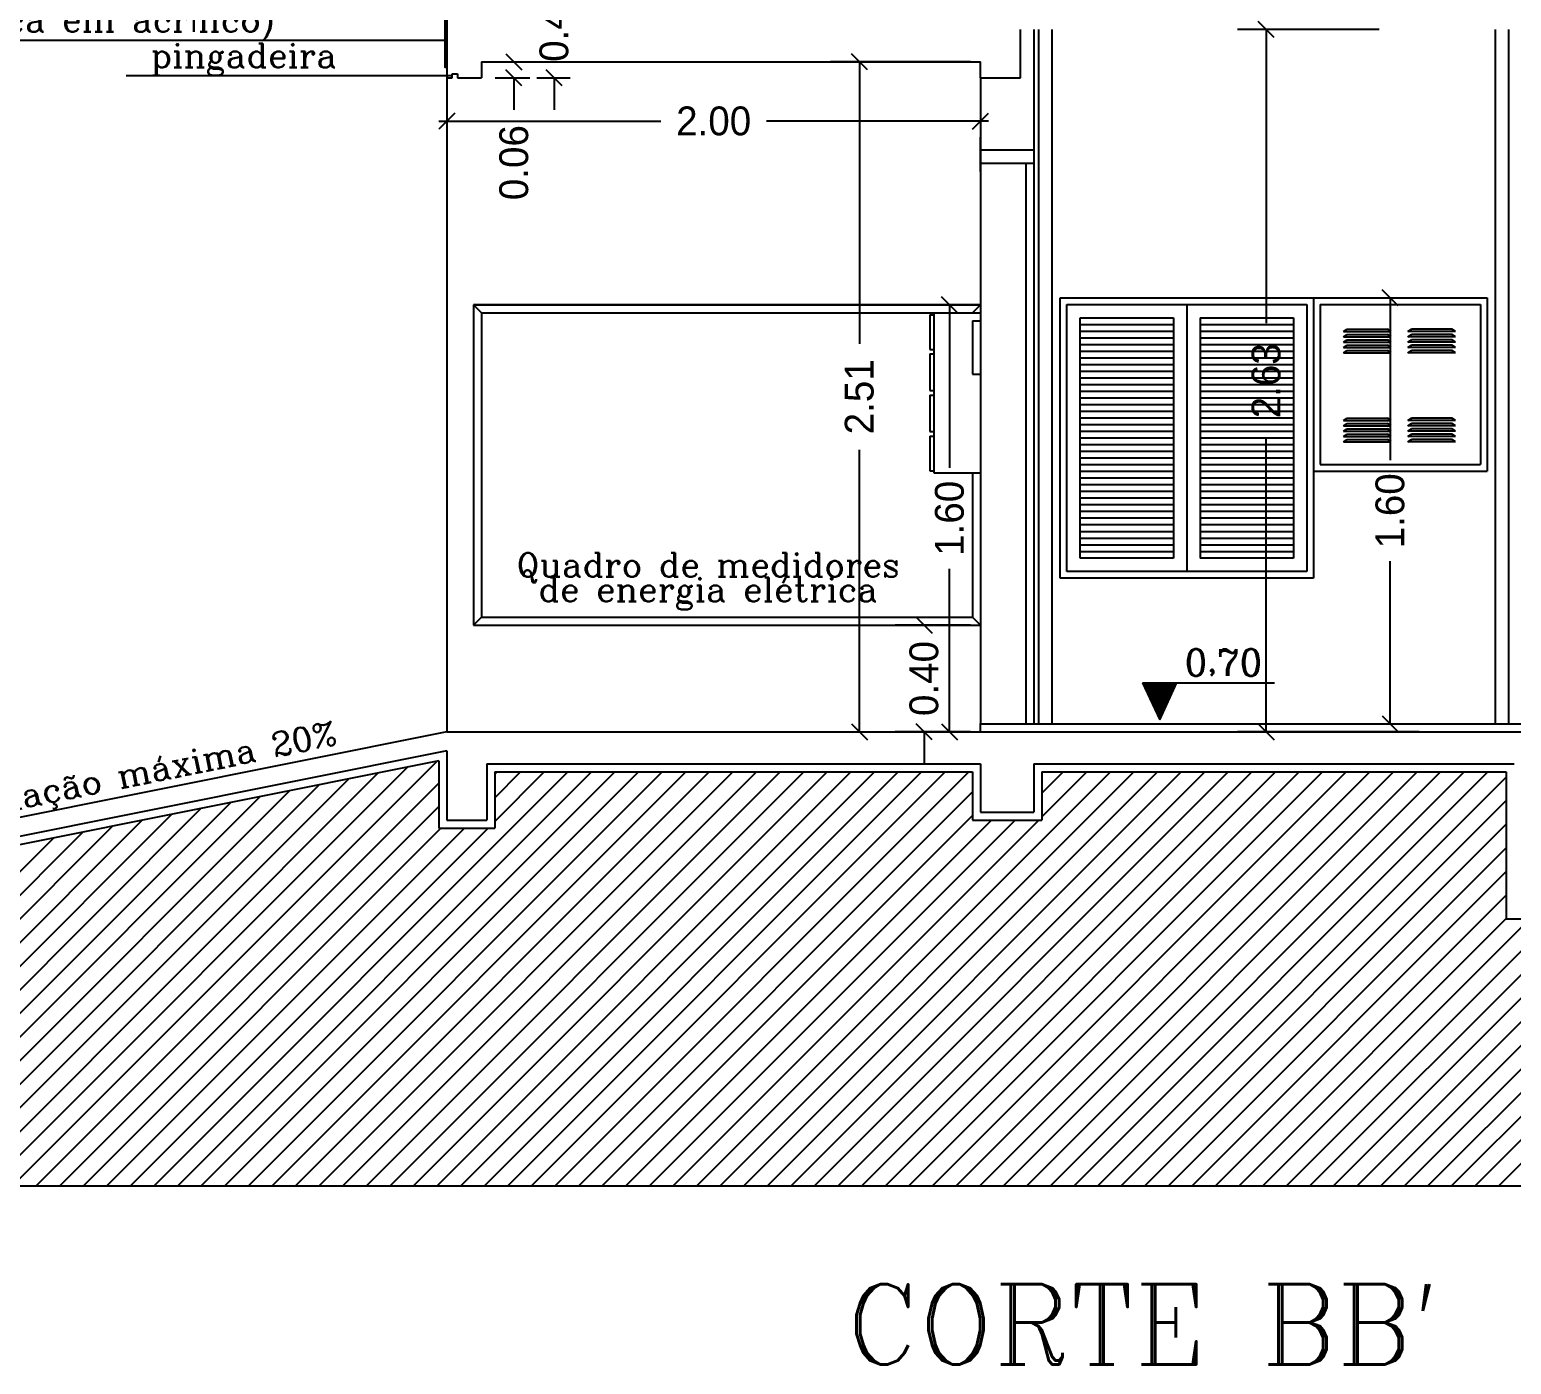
# Model space of a CAD drawing. Extents: x -9 to 119, y 33 to 95.
# Drawn here: x 59.71 to 65.27, y 34.5 to 39.5 of the extents above; entities that cross this region are included whole.
import ezdxf
from ezdxf.enums import TextEntityAlignment as Align

# ---------------------------------------------------------------- set-up
doc = ezdxf.new("R2010")
doc.units = 0
doc.header["$LTSCALE"] = 8
doc.layers.get('0').update_dxf_attribs({"linetype": 'CONTINUOUS'})
doc.layers.get('DEFPOINTS').update_dxf_attribs({"linetype": 'CONTINUOUS'})
for name, color, linetype in [('COBERTURA', 7, 'CONTINUOUS'), ('CONCRETO', 5, 'CONTINUOUS'), ('COTA', 244, 'CONTINUOUS'), ('COTAS', 244, 'CONTINUOUS'), ('EQUIPAMENTOS', 1, 'CONTINUOUS'), ('ESQUADRIAS', 244, 'CONTINUOUS'), ('PAREDE', 7, 'CONTINUOUS'), ('PAREDES', 7, 'CONTINUOUS'), ('PISO', 30, 'CONTINUOUS'), ('TERRENOEMCORTE', 244, 'CONTINUOUS'), ('TEXTO', 1, 'CONTINUOUS'), ('VISTA', 244, 'CONTINUOUS'), ('VISTAL', 30, 'CONTINUOUS')]:
    doc.layers.add(name, color=color, linetype=linetype)
doc.styles.add('ROMANC', font='ROMANC.SHX')
doc.dimstyles.get("Standard").update_dxf_attribs({"dimtxt": 0.18, "dimasz": 0.18, "dimexe": 0.18, "dimexo": 0.0625, "dimgap": 0.09, "dimtad": 0, "dimtih": 1, "dimtoh": 1, "dimzin": 0, "dimtxsty": 'STANDARD', "dimcen": 0.09, "dimclrt": 30, "dimazin": 3, "dimtfac": 1, "dimtdec": 4, "dimtofl": 0, "dimtmove": 0, "dimatfit": 3, "dimtolj": 1, "dimtzin": 0})

# ---------------------------------------------------------------- blocks, each defined once
blk = doc.blocks.new('_OBLIQUE')
at = {"color": 0, "linetype": 'BYBLOCK'}
blk.add_line((-0.5, -0.5), (0.5, 0.5), dxfattribs=at)
blk = doc.blocks.new('*D34')
at = {"color": 244, "linetype": 'BYBLOCK', "ltscale": 0.2}
for p, q in [((32.4499, 40.2088), (32.5751, 40.2088)), ((32.5151, 40.2088), (32.5151, 40.2088)), ((32.4499, 39.8088), (32.5751, 39.8088)), ((32.5151, 39.8088), (32.5151, 39.6888))]:
    blk.add_line(p, q, dxfattribs=at)
at = {"layer": 'DEFPOINTS', "color": 0, "linetype": 'BYBLOCK', "ltscale": 0.2}
for p in [(31.6099, 40.2088), (31.6099, 39.8088), (32.5151, 39.8088)]:
    blk.add_point(p, dxfattribs=at)
at = {"color": 244, "linetype": 'BYBLOCK', "ltscale": 0.2, "xscale": 0.06, "yscale": 0.06, "zscale": 0.06}
for p, rotation in [((32.5151, 40.2088), 270), ((32.5151, 39.8088), 90)]:
    blk.add_blockref('_OBLIQUE', p, dxfattribs=dict(at, rotation=rotation))
at = {"color": 30, "linetype": 'BYBLOCK', "ltscale": 0.2, "insert": (32.5151, 40.0088), "char_height": 0.108, "attachment_point": 5, "rotation": 90}
blk.add_mtext('\\A1;0.40', dxfattribs=at)
blk = doc.blocks.new('*D33')
at = {"color": 244, "linetype": 'BYBLOCK', "ltscale": 0.2}
for p, q in [((32.2938, 39.8688), (32.4247, 39.8688)), ((32.3647, 39.8688), (32.3647, 39.8688)), ((32.2938, 39.8088), (32.4247, 39.8088)), ((32.3647, 39.8088), (32.3647, 39.6888))]:
    blk.add_line(p, q, dxfattribs=at)
at = {"layer": 'DEFPOINTS', "color": 0, "linetype": 'BYBLOCK', "ltscale": 0.2}
for p in [(31.4538, 39.8688), (31.4538, 39.8088), (32.3647, 39.8088)]:
    blk.add_point(p, dxfattribs=at)
at = {"color": 244, "linetype": 'BYBLOCK', "ltscale": 0.2, "xscale": 0.06, "yscale": 0.06, "zscale": 0.06}
for p, rotation in [((32.3647, 39.8688), 270), ((32.3647, 39.8088), 90)]:
    blk.add_blockref('_OBLIQUE', p, dxfattribs=dict(at, rotation=rotation))
at = {"color": 30, "linetype": 'BYBLOCK', "ltscale": 0.2, "insert": (32.3647, 39.4908), "char_height": 0.108, "attachment_point": 5, "rotation": 90}
blk.add_mtext('\\A1;0.06', dxfattribs=at)
blk = doc.blocks.new('*D52')
at = {"color": 0, "linetype": 'BYBLOCK', "ltscale": 0.2}
for p, q in [((34.0756, 37.6188), (33.7934, 37.6188)), ((33.9014, 37.6188), (33.9014, 37.6188)), ((34.0756, 37.2188), (33.7934, 37.2188)), ((33.9014, 37.2188), (33.9014, 37.0988))]:
    blk.add_line(p, q, dxfattribs=at)
at = {"layer": 'DEFPOINTS', "color": 0, "linetype": 'BYBLOCK', "ltscale": 0.2}
for p in [(34.1131, 37.6188), (33.9014, 37.2188), (34.1131, 37.2188)]:
    blk.add_point(p, dxfattribs=at)
at = {"color": 0, "linetype": 'BYBLOCK', "ltscale": 0.2, "xscale": 0.06, "yscale": 0.06, "zscale": 0.06}
for p, rotation in [((33.9014, 37.6188), 270), ((33.9014, 37.2188), 90)]:
    blk.add_blockref('_OBLIQUE', p, dxfattribs=dict(at, rotation=rotation))
at = {"color": 30, "linetype": 'BYBLOCK', "ltscale": 0.2, "insert": (33.9014, 37.4188), "char_height": 0.108, "attachment_point": 5, "rotation": 90}
blk.add_mtext('\\A1;0.40', dxfattribs=at)
blk = doc.blocks.new('*D51')
at = {"color": 0, "linetype": 'BYBLOCK', "ltscale": 0.2}
for p, q in [((34.0756, 38.8188), (33.8889, 38.8188)), ((33.9969, 38.8188), (33.9969, 38.2078)), ((33.9969, 37.2188), (33.9969, 37.8298)), ((34.0756, 37.2188), (33.8889, 37.2188))]:
    blk.add_line(p, q, dxfattribs=at)
at = {"layer": 'DEFPOINTS', "color": 0, "linetype": 'BYBLOCK', "ltscale": 0.2}
for p in [(34.1131, 38.8188), (33.9969, 37.2188), (34.1131, 37.2188)]:
    blk.add_point(p, dxfattribs=at)
at = {"color": 0, "linetype": 'BYBLOCK', "ltscale": 0.2, "xscale": 0.06, "yscale": 0.06, "zscale": 0.06}
for p, rotation in [((33.9969, 38.8188), 90), ((33.9969, 37.2188), 270)]:
    blk.add_blockref('_OBLIQUE', p, dxfattribs=dict(at, rotation=rotation))
at = {"color": 30, "linetype": 'BYBLOCK', "ltscale": 0.2, "insert": (33.9969, 38.0188), "char_height": 0.108, "attachment_point": 5, "rotation": 90}
blk.add_mtext('\\A1;1.60', dxfattribs=at)
blk = doc.blocks.new('*X2')
at = {"color": 0}
for p, q in [((191.8346, 96.81), (191.8357, 96.8112)), ((191.8352, 96.8088), (191.8375, 96.8112)), ((191.8357, 96.8076), (191.8392, 96.8112)), ((191.8363, 96.8064), (191.841, 96.8112)), ((191.8369, 96.8052), (191.8428, 96.8112)), ((191.8374, 96.804), (191.8445, 96.8112)), ((191.838, 96.8028), (191.8463, 96.8112)), ((191.8386, 96.8016), (191.8481, 96.8112)), ((191.8391, 96.8004), (191.8498, 96.8112)), ((191.8397, 96.7992), (191.8516, 96.8112)), ((191.8403, 96.798), (191.8534, 96.8112)), ((191.8408, 96.7968), (191.8551, 96.8112)), ((191.8414, 96.7956), (191.8569, 96.8112)), ((191.842, 96.7944), (191.8587, 96.8112)), ((191.8425, 96.7932), (191.8605, 96.8112)), ((191.8431, 96.792), (191.8622, 96.8112)), ((191.8436, 96.7908), (191.864, 96.8112)), ((191.8442, 96.7896), (191.8658, 96.8112)), ((191.8448, 96.7884), (191.8675, 96.8112)), ((191.8453, 96.7872), (191.8693, 96.8112)), ((191.8459, 96.786), (191.8711, 96.8112)), ((191.8465, 96.7848), (191.8728, 96.8112)), ((191.847, 96.7836), (191.8746, 96.8112)), ((191.8476, 96.7824), (191.8764, 96.8112)), ((191.8482, 96.7812), (191.8781, 96.8112)), ((191.8487, 96.78), (191.8799, 96.8112)), ((191.8493, 96.7788), (191.8817, 96.8112)), ((191.8499, 96.7776), (191.8834, 96.8112)), ((191.8504, 96.7764), (191.8852, 96.8112)), ((191.851, 96.7752), (191.887, 96.8112)), ((191.8516, 96.774), (191.8887, 96.8112)), ((191.8521, 96.7728), (191.8905, 96.8112)), ((191.8527, 96.7716), (191.8923, 96.8112)), ((191.8533, 96.7704), (191.894, 96.8112)), ((191.8538, 96.7692), (191.8958, 96.8112)), ((191.8544, 96.768), (191.8976, 96.8112)), ((191.855, 96.7668), (191.8972, 96.809)), ((191.8555, 96.7656), (191.8957, 96.8057)), ((191.8561, 96.7644), (191.8942, 96.8025)), ((191.8567, 96.7632), (191.8927, 96.7992)), ((191.8572, 96.762), (191.8913, 96.796)), ((191.8578, 96.7608), (191.8898, 96.7928)), ((191.8584, 96.7596), (191.8883, 96.7895)), ((191.8589, 96.7584), (191.8868, 96.7863)), ((191.8595, 96.7572), (191.8853, 96.783)), ((191.8601, 96.756), (191.8839, 96.7798)), ((191.8606, 96.7548), (191.8824, 96.7765)), ((191.8612, 96.7536), (191.8809, 96.7733)), ((191.8618, 96.7524), (191.8794, 96.77)), ((191.8623, 96.7512), (191.8779, 96.7668)), ((191.8629, 96.75), (191.8765, 96.7635)), ((191.8635, 96.7488), (191.875, 96.7603)), ((191.864, 96.7476), (191.8735, 96.757)), ((191.8646, 96.7464), (191.872, 96.7538)), ((191.8652, 96.7452), (191.8705, 96.7505)), ((191.8657, 96.744), (191.8691, 96.7473)), ((191.8663, 96.7428), (191.8676, 96.744))]:
    blk.add_line(p, q, dxfattribs=at)
blk = doc.blocks.new('*D35')
at = {"color": 244, "linetype": 'BYBLOCK', "ltscale": 0.2}
for p, q in [((32.1131, 39.7122), (32.1131, 39.5863)), ((32.0831, 39.6463), (32.9151, 39.6463)), ((34.1431, 39.6463), (33.3111, 39.6463)), ((34.1131, 39.4574), (34.1131, 39.5863))]:
    blk.add_line(p, q, dxfattribs=at)
at = {"layer": 'DEFPOINTS', "color": 0, "linetype": 'BYBLOCK', "ltscale": 0.2}
for p in [(32.1131, 40.5522), (34.1131, 40.2974), (32.1131, 39.6463)]:
    blk.add_point(p, dxfattribs=at)
at = {"color": 244, "linetype": 'BYBLOCK', "ltscale": 0.2, "xscale": 0.06, "yscale": 0.06, "zscale": 0.06, "rotation": 180}
blk.add_blockref('_OBLIQUE', (32.1131, 39.6463), dxfattribs=at)
at = {"color": 244, "linetype": 'BYBLOCK', "ltscale": 0.2, "xscale": 0.06, "yscale": 0.06, "zscale": 0.06}
blk.add_blockref('_OBLIQUE', (34.1131, 39.6463), dxfattribs=at)
at = {"color": 30, "linetype": 'BYBLOCK', "ltscale": 0.2, "insert": (33.1131, 39.6463), "char_height": 0.108, "attachment_point": 5}
blk.add_mtext('\\A1;2.00', dxfattribs=at)
blk = doc.blocks.new('*D45')
at = {"color": 0, "linetype": 'BYBLOCK', "ltscale": 0.2}
for p, q in [((35.9248, 39.9888), (35.3938, 39.9888)), ((35.5018, 39.9888), (35.5018, 38.8898)), ((35.5018, 37.3588), (35.5018, 38.4578)), ((36.0748, 37.3588), (35.3938, 37.3588))]:
    blk.add_line(p, q, dxfattribs=at)
at = {"layer": 'DEFPOINTS', "color": 0, "linetype": 'BYBLOCK', "ltscale": 0.2}
for p in [(35.9623, 39.9888), (35.5018, 37.3588), (36.1123, 37.3588)]:
    blk.add_point(p, dxfattribs=at)
at = {"color": 0, "linetype": 'BYBLOCK', "ltscale": 0.2, "xscale": 0.06, "yscale": 0.06, "zscale": 0.06}
for p, rotation in [((35.5018, 39.9888), 90), ((35.5018, 37.3588), 270)]:
    blk.add_blockref('_OBLIQUE', p, dxfattribs=dict(at, rotation=rotation))
at = {"color": 30, "linetype": 'BYBLOCK', "ltscale": 0.2, "insert": (35.5018, 38.6738), "char_height": 0.108, "attachment_point": 5, "rotation": 90}
blk.add_mtext('\\A1;2.63', dxfattribs=at)
blk = doc.blocks.new('*D44')
at = {"color": 0, "linetype": 'BYBLOCK', "ltscale": 0.2}
for p, q in [((35.4211, 38.985), (35.7556, 38.985)), ((35.6476, 38.985), (35.6476, 38.3759)), ((35.6476, 37.3888), (35.6476, 37.9979)), ((35.4211, 37.3888), (35.7556, 37.3888))]:
    blk.add_line(p, q, dxfattribs=at)
at = {"layer": 'DEFPOINTS', "color": 0, "linetype": 'BYBLOCK', "ltscale": 0.2}
for p in [(35.3836, 38.985), (35.3836, 37.3888), (35.6476, 37.3888)]:
    blk.add_point(p, dxfattribs=at)
at = {"color": 0, "linetype": 'BYBLOCK', "ltscale": 0.2, "xscale": 0.06, "yscale": 0.06, "zscale": 0.06}
for p, rotation in [((35.6476, 38.985), 90), ((35.6476, 37.3888), 270)]:
    blk.add_blockref('_OBLIQUE', p, dxfattribs=dict(at, rotation=rotation))
at = {"color": 30, "linetype": 'BYBLOCK', "ltscale": 0.2, "insert": (35.6476, 38.1869), "char_height": 0.108, "attachment_point": 5, "rotation": 90}
blk.add_mtext('\\A1;1.60', dxfattribs=at)
blk = doc.blocks.new('*D135')
at = {"color": 0, "linetype": 'BYBLOCK', "ltscale": 0.2}
for p, q in [((7.9854, 47.3212), (7.4756, 47.3212)), ((7.5836, 47.3212), (7.5836, 46.2282)), ((7.5836, 44.7212), (7.5836, 45.8142)), ((7.9854, 44.7212), (7.4756, 44.7212)), ((68.6188, 37.9514), (68.3973, 37.9514)), ((68.5053, 37.9514), (68.5053, 37.4216)), ((68.5053, 36.4958), (68.5053, 37.0256)), ((68.6188, 36.4958), (68.3973, 36.4958))]:
    blk.add_line(p, q, dxfattribs=at)
at = {"layer": 'DEFPOINTS', "color": 0, "linetype": 'BYBLOCK', "ltscale": 0.2}
for p in [(8.0229, 47.3212), (7.5836, 44.7212), (8.0229, 44.7212), (68.6563, 37.9514), (68.5053, 36.4958), (68.6563, 36.4958)]:
    blk.add_point(p, dxfattribs=at)
at = {"color": 0, "linetype": 'BYBLOCK', "ltscale": 0.2, "xscale": 0.06, "yscale": 0.06, "zscale": 0.06}
for p, rotation in [((7.5836, 47.3212), 90), ((7.5836, 44.7212), 270), ((68.5053, 37.9514), 90), ((68.5053, 36.4958), 270)]:
    blk.add_blockref('_OBLIQUE', p, dxfattribs=dict(at, rotation=rotation))
at = {"color": 30, "linetype": 'BYBLOCK', "ltscale": 0.2, "char_height": 0.108, "attachment_point": 5, "rotation": 90}
for s, insert in [('\\A1;2.60', (7.5836, 46.0212)), ('\\A1;1.46', (68.5053, 37.2236))]:
    blk.add_mtext(s, dxfattribs=dict(at, insert=insert))
blk = doc.blocks.new('*D136')
at = {"color": 0, "linetype": 'BYBLOCK', "ltscale": 0.2}
for p, q in [((11.0965, 52.3012), (10.7609, 52.3012)), ((10.8689, 52.3012), (10.8689, 51.8192)), ((10.8689, 50.9412), (10.8689, 51.4232)), ((11.4966, 50.9412), (10.7609, 50.9412)), ((7.9854, 44.5712), (7.4806, 44.5712)), ((7.5886, 44.5712), (7.5886, 43.4782)), ((7.5886, 41.9712), (7.5886, 43.0642)), ((7.9854, 41.9712), (7.4806, 41.9712)), ((68.6188, 38.1514), (68.2229, 38.1514)), ((68.3309, 38.1514), (68.3309, 37.5216)), ((68.3309, 36.4958), (68.3309, 37.1256)), ((68.6188, 36.4958), (68.2229, 36.4958))]:
    blk.add_line(p, q, dxfattribs=at)
at = {"layer": 'DEFPOINTS', "color": 0, "linetype": 'BYBLOCK', "ltscale": 0.2}
for p in [(10.8689, 52.3012), (11.134, 52.3012), (11.5341, 50.9412), (8.0229, 44.5712), (7.5886, 41.9712), (8.0229, 41.9712), (68.6563, 38.1514), (68.3309, 36.4958), (68.6563, 36.4958)]:
    blk.add_point(p, dxfattribs=at)
at = {"color": 0, "linetype": 'BYBLOCK', "ltscale": 0.2, "xscale": 0.06, "yscale": 0.06, "zscale": 0.06}
for p, rotation in [((10.8689, 52.3012), 90), ((10.8689, 50.9412), 270), ((7.5886, 44.5712), 90), ((7.5886, 41.9712), 270), ((68.3309, 38.1514), 90), ((68.3309, 36.4958), 270)]:
    blk.add_blockref('_OBLIQUE', p, dxfattribs=dict(at, rotation=rotation))
at = {"color": 30, "linetype": 'BYBLOCK', "ltscale": 0.2, "char_height": 0.108, "attachment_point": 5, "rotation": 90}
for s, insert in [('\\A1;1.36', (10.8689, 51.6212)), ('\\A1;2.60', (7.5886, 43.2712)), ('\\A1;1.66', (68.3309, 37.3236))]:
    blk.add_mtext(s, dxfattribs=dict(at, insert=insert))
blk = doc.blocks.new('*D140')
at = {"color": 0, "linetype": 'BYBLOCK', "ltscale": 0.2}
for p, q in [((63.2388, 39.3758), (62.7143, 39.3758)), ((62.8223, 39.3758), (62.8223, 38.3188)), ((62.8223, 36.8658), (62.8223, 37.9228)), ((61.3138, 36.8658), (62.9303, 36.8658))]:
    blk.add_line(p, q, dxfattribs=at)
at = {"layer": 'DEFPOINTS', "color": 0, "linetype": 'BYBLOCK', "ltscale": 0.2}
for p in [(63.2763, 39.3758), (61.2763, 36.8658), (62.8223, 36.8658)]:
    blk.add_point(p, dxfattribs=at)
at = {"color": 0, "linetype": 'BYBLOCK', "ltscale": 0.2, "xscale": 0.06, "yscale": 0.06, "zscale": 0.06}
for p, rotation in [((62.8223, 39.3758), 90), ((62.8223, 36.8658), 270)]:
    blk.add_blockref('_OBLIQUE', p, dxfattribs=dict(at, rotation=rotation))
at = {"color": 30, "linetype": 'BYBLOCK', "ltscale": 0.2, "insert": (62.8223, 38.1208), "char_height": 0.108, "attachment_point": 5, "rotation": 90}
blk.add_mtext('\\A1;2.51', dxfattribs=at)
blk = doc.blocks.new('*X141')
at = {"color": 0, "ltscale": 0.2}
for p, q in [((59.6494, 35.1658), (61.2402, 36.7566)), ((59.4726, 35.1658), (61.0192, 36.7124)), ((59.561, 35.1658), (61.1297, 36.7345)), ((60.1797, 35.1658), (61.7297, 36.7158)), ((60.2681, 35.1658), (61.8181, 36.7158)), ((60.3565, 35.1658), (61.9065, 36.7158)), ((60.4449, 35.1658), (61.9949, 36.7158)), ((60.5332, 35.1658), (62.0832, 36.7158)), ((60.6216, 35.1658), (62.1716, 36.7158)), ((60.71, 35.1658), (62.26, 36.7158)), ((60.7984, 35.1658), (62.3484, 36.7158)), ((60.8868, 35.1658), (62.4368, 36.7158)), ((60.9752, 35.1658), (62.5252, 36.7158)), ((61.0636, 35.1658), (62.6136, 36.7158)), ((61.152, 35.1658), (62.702, 36.7158)), ((61.2404, 35.1658), (62.7904, 36.7158)), ((61.3287, 35.1658), (62.8787, 36.7158)), ((61.4171, 35.1658), (62.9671, 36.7158)), ((61.4563, 36.5308), (61.6413, 36.7158)), ((61.4563, 36.6192), (61.5529, 36.7158)), ((61.4563, 36.7076), (61.4645, 36.7158)), ((61.5055, 35.1658), (63.0555, 36.7158)), ((61.5939, 35.1658), (63.1439, 36.7158)), ((61.6823, 35.1658), (63.2323, 36.7158)), ((62.2126, 35.1658), (63.7626, 36.7158)), ((62.301, 35.1658), (63.851, 36.7158)), ((62.3894, 35.1658), (63.9394, 36.7158)), ((62.4778, 35.1658), (64.0278, 36.7158)), ((62.5662, 35.1658), (64.1162, 36.7158)), ((62.6546, 35.1658), (64.2046, 36.7158)), ((62.743, 35.1658), (64.293, 36.7158)), ((62.8313, 35.1658), (64.3813, 36.7158)), ((62.9197, 35.1658), (64.4697, 36.7158)), ((63.0081, 35.1658), (64.5581, 36.7158)), ((63.0965, 35.1658), (64.6465, 36.7158)), ((63.1849, 35.1658), (64.7349, 36.7158)), ((63.2733, 35.1658), (64.8233, 36.7158)), ((63.3617, 35.1658), (64.9117, 36.7158)), ((63.4501, 35.1658), (65.0001, 36.7158)), ((63.5063, 36.5479), (63.6742, 36.7158)), ((63.5063, 36.6362), (63.5859, 36.7158)), ((63.5385, 35.1658), (65.0885, 36.7158)), ((63.6268, 35.1658), (65.1768, 36.7158)), ((59.2074, 35.1658), (60.6877, 36.6461)), ((59.2958, 35.1658), (60.7982, 36.6682)), ((59.3842, 35.1658), (60.9087, 36.6903)), ((59.7378, 35.1658), (61.2463, 36.6743)), ((63.7152, 35.1658), (65.2463, 36.6969)), ((59.0306, 35.1658), (60.4668, 36.6019)), ((59.119, 35.1658), (60.5772, 36.624)), ((61.7707, 35.1658), (63.2463, 36.6414)), ((63.8036, 35.1658), (65.2463, 36.6085)), ((58.7655, 35.1658), (60.1353, 36.5356)), ((58.8539, 35.1658), (60.2458, 36.5577)), ((58.9423, 35.1658), (60.3563, 36.5798)), ((59.8261, 35.1658), (61.2463, 36.586)), ((61.8591, 35.1658), (63.2463, 36.553)), ((61.9475, 35.1658), (63.3175, 36.5358)), ((62.0359, 35.1658), (63.4059, 36.5358)), ((62.1242, 35.1658), (63.4942, 36.5358)), ((58.5887, 35.1658), (59.9143, 36.4914)), ((58.6771, 35.1658), (60.0248, 36.5135)), ((59.9145, 35.1658), (61.2545, 36.5058)), ((60.0029, 35.1658), (61.3429, 36.5058)), ((60.0913, 35.1658), (61.4313, 36.5058)), ((63.892, 35.1658), (65.2463, 36.5201)), ((58.5003, 35.1658), (59.8038, 36.4693)), ((63.9804, 35.1658), (65.2463, 36.4317)), ((64.0688, 35.1658), (65.2463, 36.3433)), ((64.5107, 35.1658), (65.6907, 36.3458)), ((64.5991, 35.1658), (65.7791, 36.3458)), ((64.6875, 35.1658), (65.8675, 36.3458)), ((64.7759, 35.1658), (65.9559, 36.3458)), ((64.8643, 35.1658), (66.0443, 36.3458)), ((64.9527, 35.1658), (66.1327, 36.3458)), ((65.0411, 35.1658), (66.2211, 36.3458)), ((65.1294, 35.1658), (66.3094, 36.3458)), ((65.2178, 35.1658), (66.3978, 36.3458)), ((64.1572, 35.1658), (65.2463, 36.2549)), ((64.2456, 35.1658), (65.2463, 36.1665)), ((64.3339, 35.1658), (65.3339, 36.1658)), ((64.4223, 35.1658), (65.4223, 36.1658))]:
    blk.add_line(p, q, dxfattribs=at)

msp = doc.modelspace()

# ---------------------------------------------------------------- linework, layer by layer
at = {"layer": 'COBERTURA', "color": 5, "ltscale": 0.2}
for p, q in [((61.2763, 36.7944), (61.2763, 36.5358)), ((61.4263, 36.7458), (61.4263, 36.5358)), ((63.2763, 36.7458), (63.2763, 36.5658)), ((63.4763, 36.7458), (63.4763, 36.5658))]:
    msp.add_line(p, q, dxfattribs=at)
at = {"layer": 'CONCRETO', "color": 5, "linetype": 'CONTINUOUS', "ltscale": 0.3}
for p, q in [((61.2763, 39.7506), (61.2763, 39.3158)), ((61.4063, 39.3758), (61.4063, 39.3158)), ((61.4063, 39.3758), (63.2763, 39.3758)), ((61.2763, 39.3158), (61.2963, 39.3158)), ((61.3163, 39.3158), (61.4063, 39.3158))]:
    msp.add_line(p, q, dxfattribs=at)
at = {"layer": 'CONCRETO', "color": 5, "ltscale": 0.2}
for p, q in [((63.4263, 39.3158), (63.4263, 39.4958)), ((63.2763, 39.3158), (63.2763, 39.3758)), ((63.2763, 39.3158), (63.4263, 39.3158)), ((63.2763, 39.0458), (63.2763, 38.9958)), ((63.4763, 39.0458), (63.4763, 38.9958))]:
    msp.add_line(p, q, dxfattribs=at)
at = {"layer": 'CONCRETO', "linetype": 'CONTINUOUS', "ltscale": 0.3}
for p, q in [((61.2963, 39.3158), (61.2963, 39.3308)), ((61.2963, 39.3308), (61.3163, 39.3308)), ((61.3163, 39.3308), (61.3163, 39.3158))]:
    msp.add_line(p, q, dxfattribs=at)
at = {"layer": 'CONCRETO', "color": 5, "linetype": 'CONTINUOUS', "ltscale": 0.2}
for p, q in [((61.2763, 36.8658), (57.9263, 36.1958)), ((61.2763, 36.7944), (57.9832, 36.1358))]:
    msp.add_line(p, q, dxfattribs=at)
at = {"layer": 'COTAS', "color": 244, "linetype": 'CONTINUOUS', "ltscale": 0.3}
for p, q in [((60.0749, 39.3243), (60.9399, 39.3243)), ((60.9399, 39.3243), (61.2979, 39.3243))]:
    msp.add_line(p, q, dxfattribs=at)
at = {"layer": 'COTAS', "color": 5, "ltscale": 0.2}
for p, q in [((63.2763, 39.0458), (63.4763, 39.0458)), ((63.2763, 38.9958), (63.4763, 38.9958)), ((61.2763, 36.8658), (63.2763, 36.8658)), ((63.2763, 36.8658), (65.4263, 36.8658)), ((61.4263, 36.7458), (63.2763, 36.7458)), ((63.4763, 36.7458), (65.2763, 36.7458)), ((61.2763, 36.5358), (61.4263, 36.5358)), ((63.2763, 36.5658), (63.4763, 36.5658))]:
    msp.add_line(p, q, dxfattribs=at)
at = {"layer": 'COTAS', "color": 244, "ltscale": 0.2}
for p, q in [((63.0863, 38.4275), (63.1009, 38.4275)), ((63.1009, 38.4358), (63.2763, 38.4358)), ((63.0863, 37.8441), (63.1009, 37.8441)), ((63.1009, 37.8358), (63.2763, 37.8358)), ((63.8834, 37.0499), (64.3779, 37.0499)), ((63.8834, 37.0499), (63.9485, 36.9116)), ((63.9485, 36.9116), (64.0118, 37.0504))]:
    msp.add_line(p, q, dxfattribs=at)
at = {"layer": 'DEFPOINTS', "color": 0, "linetype": 'BYBLOCK', "ltscale": 0.3}
for p in [(61.4063, 39.3758), (61.4063, 39.3158), (61.4063, 39.3158)]:
    msp.add_point(p, dxfattribs=at)
at = {"layer": 'EQUIPAMENTOS', "color": 30, "linetype": 'CONTINUOUS', "ltscale": 0.3}
for p, q in [((63.4942, 36.8958), (63.4942, 39.4958)), ((63.5442, 36.8958), (63.5442, 39.4958)), ((65.2042, 39.4958), (65.2042, 36.8958)), ((65.2542, 39.4958), (65.2542, 36.8958)), ((63.5742, 38.492), (64.5242, 38.492)), ((63.5742, 37.442), (63.5742, 38.492)), ((64.5242, 38.492), (65.1742, 38.492)), ((64.5242, 38.492), (64.5242, 37.442)), ((64.5242, 38.492), (64.5242, 37.842)), ((65.1742, 38.492), (65.1742, 37.842)), ((63.5992, 38.467), (64.4992, 38.467)), ((63.5992, 37.467), (63.5992, 38.467)), ((64.0492, 38.467), (64.0492, 37.467)), ((64.4992, 38.467), (64.4992, 37.467)), ((64.5492, 38.467), (65.1492, 38.467)), ((64.5492, 38.467), (64.5492, 37.867)), ((65.1492, 38.467), (65.1492, 37.867)), ((63.6492, 38.417), (63.9992, 38.417)), ((63.6492, 37.517), (63.6492, 38.417)), ((63.6492, 38.392), (63.9992, 38.392)), ((63.6492, 38.367), (63.9992, 38.367)), ((63.9992, 38.417), (63.9992, 37.517)), ((64.0992, 38.417), (64.0992, 37.517)), ((64.0992, 38.417), (64.4492, 38.417)), ((64.0992, 38.392), (64.4492, 38.392)), ((64.0992, 38.367), (64.4492, 38.367)), ((64.4492, 38.417), (64.4492, 37.517)), ((63.6492, 38.342), (63.9992, 38.342)), ((63.6492, 38.317), (63.9992, 38.317)), ((64.0992, 38.342), (64.4492, 38.342)), ((64.0992, 38.317), (64.4492, 38.317)), ((63.6492, 38.292), (63.9992, 38.292)), ((63.6492, 38.267), (63.9992, 38.267)), ((64.0992, 38.292), (64.4492, 38.292)), ((64.0992, 38.267), (64.4492, 38.267)), ((63.6492, 38.242), (63.9992, 38.242)), ((63.6492, 38.217), (63.9992, 38.217)), ((64.0992, 38.242), (64.4492, 38.242)), ((64.0992, 38.217), (64.4492, 38.217)), ((63.6492, 38.192), (63.9992, 38.192)), ((63.6492, 38.167), (63.9992, 38.167)), ((64.0992, 38.192), (64.4492, 38.192)), ((64.0992, 38.167), (64.4492, 38.167)), ((63.6492, 38.142), (63.9992, 38.142)), ((63.6492, 38.117), (63.9992, 38.117)), ((63.6492, 38.092), (63.9992, 38.092)), ((64.0992, 38.142), (64.4492, 38.142)), ((64.0992, 38.117), (64.4492, 38.117)), ((64.0992, 38.092), (64.4492, 38.092)), ((63.6492, 38.067), (63.9992, 38.067)), ((63.6492, 38.042), (63.9992, 38.042)), ((64.0992, 38.067), (64.4492, 38.067)), ((64.0992, 38.042), (64.4492, 38.042)), ((63.6492, 38.017), (63.9992, 38.017)), ((63.6492, 37.992), (63.9992, 37.992)), ((64.0992, 38.017), (64.4492, 38.017)), ((64.0992, 37.992), (64.4492, 37.992)), ((63.6492, 37.967), (63.9992, 37.967)), ((63.6492, 37.942), (63.9992, 37.942)), ((64.0992, 37.967), (64.4492, 37.967)), ((64.0992, 37.942), (64.4492, 37.942)), ((63.6492, 37.917), (63.9992, 37.917)), ((63.6492, 37.892), (63.9992, 37.892)), ((63.6492, 37.867), (63.9992, 37.867)), ((64.0992, 37.917), (64.4492, 37.917)), ((64.0992, 37.892), (64.4492, 37.892)), ((64.0992, 37.867), (64.4492, 37.867)), ((64.5492, 37.867), (65.1492, 37.867)), ((63.6492, 37.842), (63.9992, 37.842)), ((63.6492, 37.817), (63.9992, 37.817)), ((64.0992, 37.842), (64.4492, 37.842)), ((64.0992, 37.817), (64.4492, 37.817)), ((64.5242, 37.842), (65.1742, 37.842)), ((63.6492, 37.792), (63.9992, 37.792)), ((63.6492, 37.767), (63.9992, 37.767)), ((64.0992, 37.792), (64.4492, 37.792)), ((64.0992, 37.767), (64.4492, 37.767)), ((63.6492, 37.742), (63.9992, 37.742)), ((63.6492, 37.717), (63.9992, 37.717)), ((64.0992, 37.742), (64.4492, 37.742)), ((64.0992, 37.717), (64.4492, 37.717)), ((63.6492, 37.692), (63.9992, 37.692)), ((63.6492, 37.667), (63.9992, 37.667)), ((64.0992, 37.692), (64.4492, 37.692)), ((64.0992, 37.667), (64.4492, 37.667)), ((63.6492, 37.642), (63.9992, 37.642)), ((63.6492, 37.617), (63.9992, 37.617)), ((63.6492, 37.592), (63.9992, 37.592)), ((64.0992, 37.642), (64.4492, 37.642)), ((64.0992, 37.617), (64.4492, 37.617)), ((64.0992, 37.592), (64.4492, 37.592)), ((63.6492, 37.567), (63.9992, 37.567)), ((63.6492, 37.542), (63.9992, 37.542)), ((64.0992, 37.567), (64.4492, 37.567)), ((64.0992, 37.542), (64.4492, 37.542)), ((63.9992, 37.517), (63.6492, 37.517)), ((64.4492, 37.517), (64.0992, 37.517)), ((64.5242, 37.442), (63.5742, 37.442)), ((64.4992, 37.467), (63.5992, 37.467))]:
    msp.add_line(p, q, dxfattribs=at)
at = {"layer": 'EQUIPAMENTOS', "color": 30, "ltscale": 0.2}
for p, q in [((63.2763, 38.5358), (63.2763, 37.3358)), ((61.4063, 38.4358), (61.3763, 38.4658)), ((61.3763, 38.4658), (61.3763, 37.2658)), ((61.3763, 38.4658), (63.2763, 38.4658)), ((61.4063, 38.4358), (61.4063, 37.2958)), ((61.4063, 38.4358), (63.2463, 38.4358)), ((63.2463, 38.4358), (63.2763, 38.4658)), ((63.2463, 37.8358), (63.2463, 37.2958)), ((61.4063, 37.2958), (61.3763, 37.2658)), ((61.3763, 37.2658), (63.2763, 37.2658)), ((61.3763, 37.2658), (63.2763, 37.2658)), ((61.4063, 37.2958), (63.2463, 37.2958)), ((63.2463, 37.2958), (63.2763, 37.2658))]:
    msp.add_line(p, q, dxfattribs=at)
at = {"layer": 'EQUIPAMENTOS', "color": 244, "ltscale": 0.2}
for p, q in [((63.2463, 38.4052), (63.2763, 38.4052)), ((63.2463, 38.4052), (63.2463, 38.2052)), ((63.2463, 38.2052), (63.2763, 38.2052))]:
    msp.add_line(p, q, dxfattribs=at)
at = {"layer": 'ESQUADRIAS', "color": 1, "ltscale": 0.2}
msp.add_line((63.2763, 38.9958), (63.2763, 36.8958), dxfattribs=at)
at = {"layer": 'ESQUADRIAS', "color": 5, "ltscale": 0.2}
for p, q in [((63.4463, 38.9958), (63.4463, 36.8958)), ((63.4763, 38.9958), (63.4763, 36.8958))]:
    msp.add_line(p, q, dxfattribs=at)
at = {"layer": 'ESQUADRIAS', "color": 244, "ltscale": 0.2}
for p, q in [((63.0863, 38.4275), (63.0863, 38.2979)), ((63.1009, 38.4358), (63.1009, 37.8358)), ((63.0863, 38.2812), (63.0863, 38.1441)), ((63.0863, 38.1275), (63.0863, 37.9904)), ((63.0863, 37.9737), (63.0863, 37.8441))]:
    msp.add_line(p, q, dxfattribs=at)
at = {"layer": 'PAREDE', "color": 244, "ltscale": 0.2}
for p, q in [((61.2763, 39.3158), (61.2763, 36.8658)), ((63.0863, 38.2979), (63.1009, 38.2979)), ((63.0863, 38.2812), (63.1009, 38.2812)), ((63.0863, 38.1441), (63.1009, 38.1441)), ((63.0863, 38.1275), (63.1009, 38.1275)), ((63.0863, 37.9904), (63.1009, 37.9904)), ((63.0863, 37.9737), (63.1009, 37.9737))]:
    msp.add_line(p, q, dxfattribs=at)
at = {"layer": 'PAREDES', "color": 3, "ltscale": 0.2}
for p, q in [((63.4763, 39.4958), (63.4763, 39.0158)), ((63.2763, 39.3158), (63.2763, 39.0158))]:
    msp.add_line(p, q, dxfattribs=at)
at = {"layer": 'PISO', "color": 30, "ltscale": 0.2}
for p, q in [((63.2763, 38.4658), (61.3763, 38.4658)), ((63.2748, 36.8977), (63.2748, 36.8677)), ((63.2763, 36.8958), (65.3963, 36.8958))]:
    msp.add_line(p, q, dxfattribs=at)
at = {"layer": 'TERRENOEMCORTE', "color": 244, "ltscale": 0.2}
for p, q in [((61.2463, 36.7578), (58.0362, 36.1158)), ((61.2463, 36.7578), (61.2463, 36.5058)), ((61.4563, 36.7158), (63.2463, 36.7158)), ((61.4563, 36.7158), (61.4563, 36.5058)), ((63.2463, 36.7158), (63.2463, 36.5358)), ((63.5063, 36.7158), (65.2463, 36.7158)), ((63.5063, 36.7158), (63.5063, 36.5358)), ((65.2463, 36.7158), (65.2463, 36.1658)), ((63.2463, 36.5358), (63.5063, 36.5358)), ((61.2463, 36.5058), (61.4563, 36.5058)), ((65.2463, 36.1658), (65.4563, 36.1658)), ((56.5463, 35.1658), (72.2063, 35.1658))]:
    msp.add_line(p, q, dxfattribs=at)
at = {"layer": 'TEXTO', "color": 244, "linetype": 'CONTINUOUS', "ltscale": 0.3}
msp.add_line((61.272, 39.4546), (58.2409, 39.4546), dxfattribs=at)
at = {"layer": 'VISTA', "linetype": 'CONTINUOUS', "ltscale": 0.3}
msp.add_lwpolyline([(61.2724, 39.3553), (61.2724, 39.6557), (61.2686, 39.6557), (61.2686, 39.3553)], close=True, dxfattribs=at)
at = {"layer": 'VISTAL', "linetype": 'CONTINUOUS', "ltscale": 0.3}
for p, q in [((64.6361, 38.3657), (64.6502, 38.3747)), ((64.6361, 38.3657), (64.8153, 38.3657)), ((64.6502, 38.3747), (64.8012, 38.3747)), ((64.8153, 38.3657), (64.8012, 38.3747)), ((64.8769, 38.3657), (64.891, 38.3747)), ((65.0561, 38.3657), (64.8769, 38.3657)), ((65.042, 38.3747), (64.891, 38.3747)), ((65.0561, 38.3657), (65.042, 38.3747)), ((64.6361, 38.3457), (64.6502, 38.3547)), ((64.6361, 38.3457), (64.8153, 38.3457)), ((64.6361, 38.3257), (64.6502, 38.3347)), ((64.6361, 38.3257), (64.8153, 38.3257)), ((64.6361, 38.3057), (64.6502, 38.3147)), ((64.6502, 38.3547), (64.8012, 38.3547)), ((64.6502, 38.3347), (64.8012, 38.3347)), ((64.6502, 38.3147), (64.8012, 38.3147)), ((64.8153, 38.3457), (64.8012, 38.3547)), ((64.8153, 38.3257), (64.8012, 38.3347)), ((64.8153, 38.3057), (64.8012, 38.3147)), ((64.8769, 38.3457), (64.891, 38.3547)), ((65.0561, 38.3457), (64.8769, 38.3457)), ((64.8769, 38.3257), (64.891, 38.3347)), ((65.0561, 38.3257), (64.8769, 38.3257)), ((64.8769, 38.3057), (64.891, 38.3147)), ((65.042, 38.3547), (64.891, 38.3547)), ((65.042, 38.3347), (64.891, 38.3347)), ((65.042, 38.3147), (64.891, 38.3147)), ((65.0561, 38.3457), (65.042, 38.3547)), ((65.0561, 38.3257), (65.042, 38.3347)), ((65.0561, 38.3057), (65.042, 38.3147)), ((64.6361, 38.3057), (64.8153, 38.3057)), ((64.6361, 38.2857), (64.6502, 38.2947)), ((64.6361, 38.2857), (64.8153, 38.2857)), ((64.6502, 38.2947), (64.8012, 38.2947)), ((64.8153, 38.2857), (64.8012, 38.2947)), ((65.0561, 38.3057), (64.8769, 38.3057)), ((64.8769, 38.2857), (64.891, 38.2947)), ((65.0561, 38.2857), (64.8769, 38.2857)), ((65.042, 38.2947), (64.891, 38.2947)), ((65.0561, 38.2857), (65.042, 38.2947)), ((64.6361, 38.0317), (64.6502, 38.0406)), ((64.6361, 38.0317), (64.8153, 38.0317)), ((64.6502, 38.0406), (64.8012, 38.0406)), ((64.8153, 38.0317), (64.8012, 38.0406)), ((64.8769, 38.0317), (64.891, 38.0406)), ((65.0561, 38.0317), (64.8769, 38.0317)), ((65.042, 38.0406), (64.891, 38.0406)), ((65.0561, 38.0317), (65.042, 38.0406)), ((64.6361, 38.0117), (64.6502, 38.0206)), ((64.6361, 38.0117), (64.8153, 38.0117)), ((64.6361, 37.9917), (64.6502, 38.0006)), ((64.6361, 37.9917), (64.8153, 37.9917)), ((64.6361, 37.9717), (64.6502, 37.9806)), ((64.6502, 38.0206), (64.8012, 38.0206)), ((64.6502, 38.0006), (64.8012, 38.0006)), ((64.6502, 37.9806), (64.8012, 37.9806)), ((64.8153, 38.0117), (64.8012, 38.0206)), ((64.8153, 37.9917), (64.8012, 38.0006)), ((64.8153, 37.9717), (64.8012, 37.9806)), ((64.8769, 38.0117), (64.891, 38.0206)), ((65.0561, 38.0117), (64.8769, 38.0117)), ((64.8769, 37.9917), (64.891, 38.0006)), ((65.0561, 37.9917), (64.8769, 37.9917)), ((64.8769, 37.9717), (64.891, 37.9806)), ((65.042, 38.0206), (64.891, 38.0206)), ((65.042, 38.0006), (64.891, 38.0006)), ((65.042, 37.9806), (64.891, 37.9806)), ((65.0561, 38.0117), (65.042, 38.0206)), ((65.0561, 37.9917), (65.042, 38.0006)), ((65.0561, 37.9717), (65.042, 37.9806)), ((64.6361, 37.9717), (64.8153, 37.9717)), ((64.6361, 37.9517), (64.6502, 37.9606)), ((64.6361, 37.9517), (64.8153, 37.9517)), ((64.6502, 37.9606), (64.8012, 37.9606)), ((64.8153, 37.9517), (64.8012, 37.9606)), ((65.0561, 37.9717), (64.8769, 37.9717)), ((64.8769, 37.9517), (64.891, 37.9606)), ((65.0561, 37.9517), (64.8769, 37.9517)), ((65.042, 37.9606), (64.891, 37.9606)), ((65.0561, 37.9517), (65.042, 37.9606)), ((64.5511, 37.8667), (65.1411, 37.8667))]:
    msp.add_line(p, q, dxfattribs=at)

# ---------------------------------------------------------------- block references
at = {"layer": 'COTAS', "color": 244, "ltscale": 0.2, "xscale": 2, "yscale": 2, "zscale": 2}
msp.add_blockref('*X2', (-319.7848, -156.5724), dxfattribs=at)
at = {"layer": 'TERRENOEMCORTE', "color": 30, "ltscale": 0.2}
msp.add_blockref('*X141', (0, 0), dxfattribs=at)

# ---------------------------------------------------------------- texts
at = {"layer": 'COTAS', "color": 244, "ltscale": 0.2, "style": 'ROMANC'}
msp.add_text('0,70', height=0.1, dxfattribs=at).set_placement((64.0407, 37.076))
at = {"layer": 'TEXTO', "color": 30, "ltscale": 0.3, "style": 'ROMANC'}
msp.add_text('nome do prédio( placa em acrílico)', height=0.09, dxfattribs=at).set_placement((58.2419, 39.4877))
at = {"layer": 'TEXTO', "color": 30, "linetype": 'CONTINUOUS', "ltscale": 0.25, "style": 'ROMANC'}
for s, p in [('pingadeira', (60.5157, 39.3838)), ('Quadro de medidores', (62.2556, 37.4805)), ('de energia elétrica', (62.2556, 37.384))]:
    msp.add_text(s, height=0.09, dxfattribs=at).set_placement(p, align=Align.MIDDLE)
msp.add_text('rampa - inclinação máxima 20%', height=0.09, rotation=11.4446, dxfattribs=at).set_placement((59.7746, 36.6282), align=Align.MIDDLE)
at = {"layer": 'TEXTO', "color": 5, "ltscale": 0.3, "style": 'ROMANC'}
msp.add_text("CORTE BB'", height=0.3, dxfattribs=at).set_placement((62.7732, 34.4974))

# ---------------------------------------------------------------- dimensions: what is measured, and where the dimension line sits
at = {"layer": 'COTA', "color": 30, "ltscale": 0.2}
dim = msp.add_linear_dim(base=(9.6871, 52.3012), p1=(10.3523, 50.9412), p2=(9.9522, 52.3012), angle=90, dimstyle='STANDARD', override={"dimscale": 0.6, "dimasz": 0.1, "dimtih": 0, "dimtoh": 0, "dimblk1": 'OBLIQUE', "dimblk2": 'OBLIQUE', "dimsah": 1}, dxfattribs=at)
dim.commit()
dim.dimension.update_dxf_attribs({"geometry": '*D136', "text_midpoint": (9.6871, 51.6212), "insert": (-1.1818, 0)})
at = {"layer": 'COTA', "color": 244, "ltscale": 0.2}
for base, p1, p2, picture, middle in [((7.5886, 41.9712), (8.0229, 44.5712), (8.0229, 41.9712), '*D136', (7.5886, 43.2712)), ((68.3309, 36.4958), (68.6563, 38.1514), (68.6563, 36.4958), '*D136', (68.3309, 37.3236)), ((7.5836, 44.7212), (8.0229, 47.3212), (8.0229, 44.7212), '*D135', (7.5836, 46.0212)), ((68.5053, 36.4958), (68.6563, 37.9514), (68.6563, 36.4958), '*D135', (68.5053, 37.2236))]:
    dim = msp.add_linear_dim(base=base, p1=p1, p2=p2, angle=90, dimstyle='STANDARD', override={"dimscale": 0.6, "dimasz": 0.1, "dimtih": 0, "dimtoh": 0, "dimblk1": 'OBLIQUE', "dimblk2": 'OBLIQUE', "dimsah": 1}, dxfattribs=at)
    dim.commit()
    dim.dimension.update_dxf_attribs({"geometry": picture, "text_midpoint": middle})
for base, p1, p2, picture, middle, set_off in [((64.3468, 36.8658), (64.8072, 39.4958), (64.9572, 36.8658), '*D45', (64.3468, 38.1808), (28.8449, -0.493)), ((64.8108, 36.8958), (64.5468, 38.492), (64.5468, 36.8958), '*D44', (64.8108, 37.6939), (29.1632, -0.493))]:
    dim = msp.add_linear_dim(base=base, p1=p1, p2=p2, angle=90, dimstyle='STANDARD', override={"dimscale": 0.6, "dimasz": 0.1, "dimtih": 0, "dimtoh": 0, "dimblk1": 'OBLIQUE', "dimblk2": 'OBLIQUE', "dimsah": 1}, dxfattribs=at)
    dim.commit()
    dim.dimension.update_dxf_attribs({"geometry": picture, "text_midpoint": middle, "insert": set_off})
at = {"layer": 'COTAS', "color": 30, "ltscale": 0.2}
dim = msp.add_linear_dim(base=(61.2763, 39.1534), p1=(63.2763, 39.8044), p2=(61.2763, 40.0592), dimstyle='STANDARD', override={"dimscale": 0.6, "dimasz": 0.1, "dimexe": 0.1, "dimexo": 1.4, "dimtih": 0, "dimtoh": 0, "dimdec": 2, "dimblk1": 'OBLIQUE', "dimblk2": 'OBLIQUE', "dimsah": 1, "dimdle": 0.05, "dimclrd": 244, "dimclre": 244, "dimclrt": 30}, dxfattribs=at)
dim.commit()
dim.dimension.update_dxf_attribs({"geometry": '*D35', "text_midpoint": (62.2763, 39.1534), "insert": (29.1632, -0.493)})
at = {"layer": 'COTAS', "color": 3, "ltscale": 0.2}
for base, p1, p2, picture, middle in [((61.6783, 39.3158), (60.7731, 39.7158), (60.7731, 39.3158), '*D34', (61.6783, 39.5158)), ((61.5279, 39.3158), (60.617, 39.3758), (60.617, 39.3158), '*D33', (61.5279, 38.9978))]:
    dim = msp.add_linear_dim(base=base, p1=p1, p2=p2, angle=90, dimstyle='STANDARD', override={"dimscale": 0.6, "dimasz": 0.1, "dimexe": 0.1, "dimexo": 1.4, "dimtih": 0, "dimtoh": 0, "dimdec": 2, "dimblk1": 'OBLIQUE', "dimblk2": 'OBLIQUE', "dimsah": 1, "dimdle": 0.05, "dimclrd": 244, "dimclre": 244, "dimclrt": 30}, dxfattribs=at)
    dim.commit()
    dim.dimension.update_dxf_attribs({"geometry": picture, "text_midpoint": middle, "insert": (29.1632, -0.493)})
at = {"layer": 'TERRENOEMCORTE', "color": 30, "ltscale": 0.2}
dim = msp.add_linear_dim(base=(62.8223, 36.8658), p1=(63.2763, 39.3758), p2=(61.2763, 36.8658), angle=90, dimstyle='STANDARD', override={"dimscale": 0.6, "dimasz": 0.1, "dimtih": 0, "dimtoh": 0, "dimblk1": 'OBLIQUE', "dimblk2": 'OBLIQUE', "dimsah": 1}, dxfattribs=at)
dim.commit()
dim.dimension.update_dxf_attribs({"geometry": '*D140', "text_midpoint": (62.8223, 38.1208)})
at = {"layer": 'TERRENOEMCORTE', "color": 244, "ltscale": 0.2}
for base, p1, picture, middle in [((63.16, 36.8658), (63.2763, 38.4658), '*D51', (63.16, 37.6658)), ((63.0646, 36.8658), (63.2763, 37.2658), '*D52', (63.0646, 37.0658))]:
    dim = msp.add_linear_dim(base=base, p1=p1, p2=(63.2763, 36.8658), angle=90, dimstyle='STANDARD', override={"dimscale": 0.6, "dimasz": 0.1, "dimtih": 0, "dimtoh": 0, "dimblk1": 'OBLIQUE', "dimblk2": 'OBLIQUE', "dimsah": 1}, dxfattribs=at)
    dim.commit()
    dim.dimension.update_dxf_attribs({"geometry": picture, "text_midpoint": middle, "insert": (29.1632, -0.353)})

doc.saveas('drawing.dxf')
